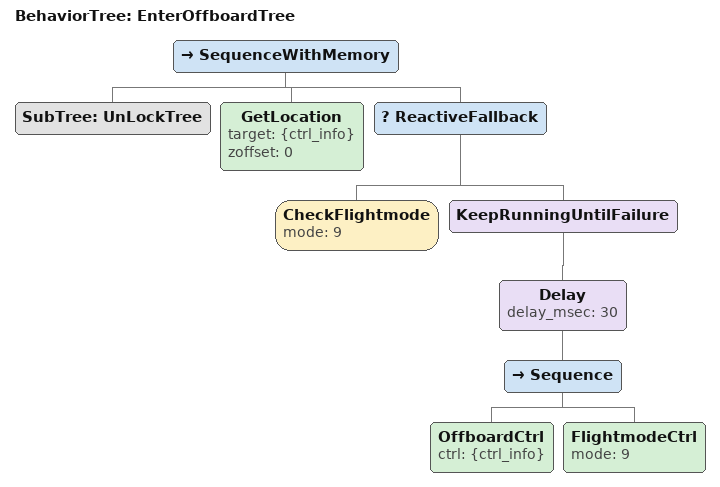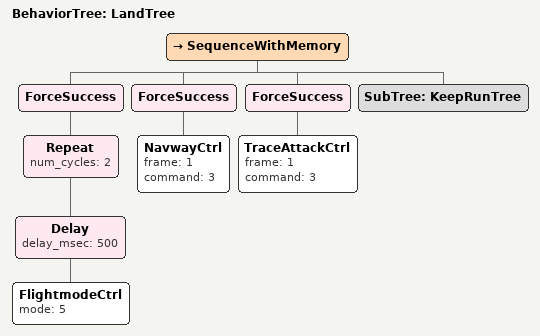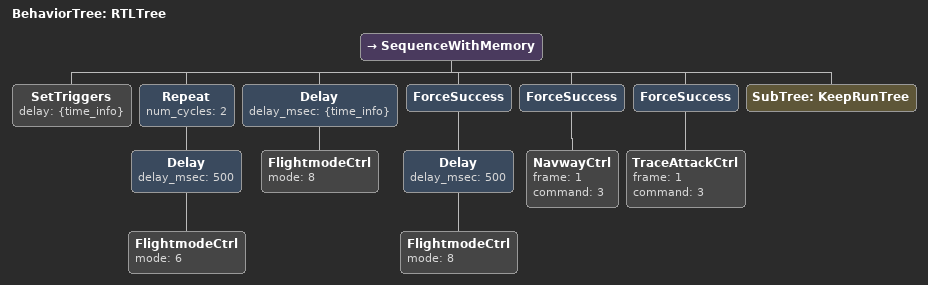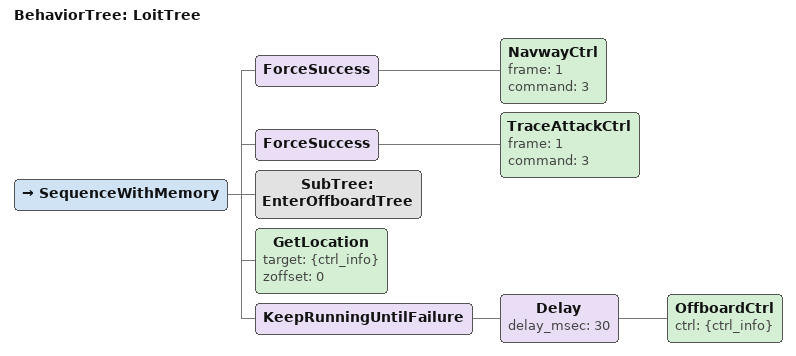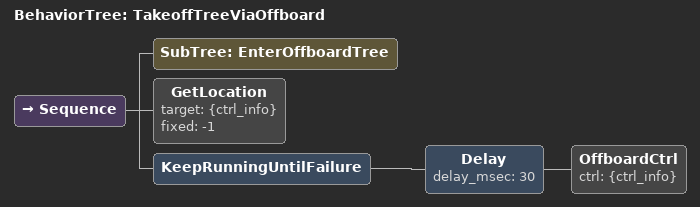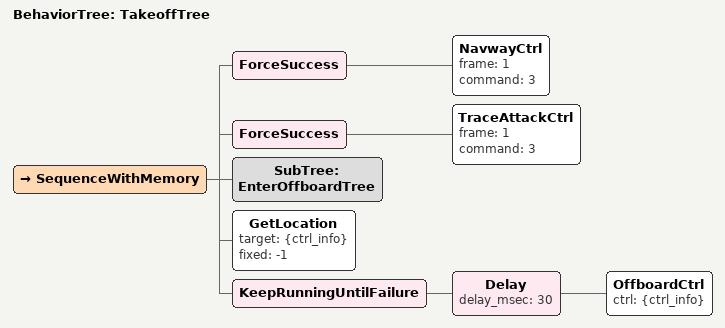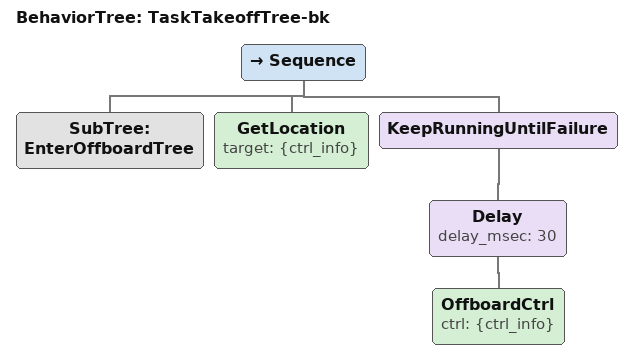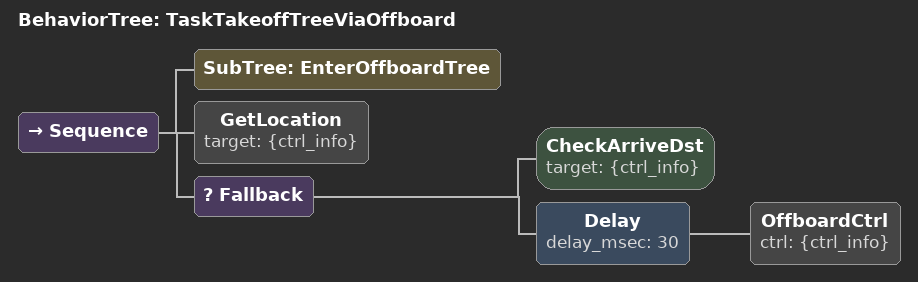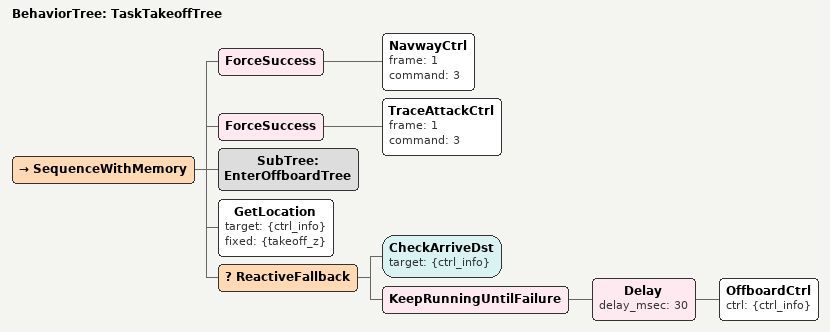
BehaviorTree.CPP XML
<root BTCPP_format="4">
    <BehaviorTree ID="EnterOffboardTree">
        <SequenceWithMemory>
            <SubTree ID="UnLockTree" />
            <GetLocation target="{ctrl_info}" zoffset="0"/>
            <ReactiveFallback>
                <CheckFlightmode mode="9" />
                <KeepRunningUntilFailure>
                    <Delay delay_msec="30">
                        <Sequence>
                            <OffboardCtrl ctrl="{ctrl_info}"/>
                            <FlightmodeCtrl mode="9" />
                        </Sequence>
                    </Delay>
                </KeepRunningUntilFailure>
            </ReactiveFallback>
        </SequenceWithMemory>
    </BehaviorTree>

    <BehaviorTree ID="LandTree">
        <SequenceWithMemory>

        <ForceSuccess>
            <Repeat num_cycles="2" >
            <Delay delay_msec="500">
                <FlightmodeCtrl mode="5" />
            </Delay>
            </Repeat>
        </ForceSuccess>
        <ForceSuccess>
            <NavwayCtrl frame="1" command="3"/>
        </ForceSuccess>
        <ForceSuccess>
            <TraceAttackCtrl frame="1" command="3" />
        </ForceSuccess>
        <SubTree ID="KeepRunTree" />
        </SequenceWithMemory>
    </BehaviorTree>

    <BehaviorTree ID="RTLTree">
       <SequenceWithMemory>
       <SetTriggers delay="{time_info}" />
       <Repeat num_cycles="2" >
           <Delay delay_msec="500">
               <FlightmodeCtrl mode="6" />
           </Delay>
       </Repeat>
       <Delay delay_msec="{time_info}">
           <FlightmodeCtrl mode="8" />
       </Delay>
        <ForceSuccess>
	    <Delay delay_msec="500">
		<FlightmodeCtrl mode="8" />
	    </Delay>
        </ForceSuccess>
         <ForceSuccess>
            <NavwayCtrl frame="1" command="3"/>
        </ForceSuccess>
        <ForceSuccess>
            <TraceAttackCtrl frame="1" command="3" />
        </ForceSuccess>
        <SubTree ID="KeepRunTree" />
        </SequenceWithMemory>
    </BehaviorTree>

    <BehaviorTree ID="LoitTree">
        <SequenceWithMemory>
        <ForceSuccess>
            <NavwayCtrl frame="1" command="3"/>
        </ForceSuccess>
        <ForceSuccess>
            <TraceAttackCtrl frame="1" command="3" />
        </ForceSuccess>

         <SubTree ID="EnterOffboardTree" />
            <GetLocation target="{ctrl_info}" zoffset="0"/>
            <KeepRunningUntilFailure>
                <Delay delay_msec="30">
                    <OffboardCtrl ctrl="{ctrl_info}"/>
                </Delay>
            </KeepRunningUntilFailure>
        </SequenceWithMemory>
    </BehaviorTree>

    <BehaviorTree ID="TakeoffTreeViaOffboard">
        <Sequence>
            <SubTree ID="EnterOffboardTree" />
            <GetLocation target="{ctrl_info}" fixed="-1" />
            <KeepRunningUntilFailure>
                <Delay delay_msec="30">
                    <OffboardCtrl ctrl="{ctrl_info}"/>
                </Delay>
            </KeepRunningUntilFailure>

        </Sequence>
    </BehaviorTree>

    <BehaviorTree ID="TakeoffTree">
    <SequenceWithMemory>
        <ForceSuccess>
            <NavwayCtrl frame="1" command="3"/>
        </ForceSuccess>
        <ForceSuccess>
            <TraceAttackCtrl frame="1" command="3" />
        </ForceSuccess>
    	 <SubTree ID="EnterOffboardTree" />
	<GetLocation target="{ctrl_info}" fixed="-1" />
	<KeepRunningUntilFailure>
		<Delay delay_msec="30">
			<OffboardCtrl ctrl="{ctrl_info}"/>
		</Delay>
	</KeepRunningUntilFailure>
    </SequenceWithMemory>
    </BehaviorTree>

    <BehaviorTree ID="TaskTakeoffTree-bk">
        <Sequence>
            <SubTree ID="EnterOffboardTree" />
            <GetLocation target="{ctrl_info}" />
            <KeepRunningUntilFailure>

                <Delay delay_msec="30">
                    <OffboardCtrl ctrl="{ctrl_info}"/>
                </Delay>
            </KeepRunningUntilFailure>

        </Sequence>
    </BehaviorTree>

    <BehaviorTree ID="TaskTakeoffTreeViaOffboard">
        <Sequence>
            <SubTree ID="EnterOffboardTree" />
            <GetLocation target="{ctrl_info}" />
            <Fallback>
                <CheckArriveDst target="{ctrl_info}"/>
                <Delay delay_msec="30">
                    <OffboardCtrl ctrl="{ctrl_info}"/>
                </Delay>
            </Fallback>

        </Sequence>
    </BehaviorTree>

    <BehaviorTree ID="TaskTakeoffTree">
    <SequenceWithMemory>
    	<ForceSuccess>
            <NavwayCtrl frame="1" command="3"/>
        </ForceSuccess>
        <ForceSuccess>
            <TraceAttackCtrl frame="1" command="3" />
        </ForceSuccess>
    	<SubTree ID="EnterOffboardTree" />
	<GetLocation target="{ctrl_info}" fixed="{takeoff_z}"/>
	<ReactiveFallback>
	<CheckArriveDst target="{ctrl_info}"/>
	<KeepRunningUntilFailure>
		<Delay delay_msec="30">
			<OffboardCtrl ctrl="{ctrl_info}"/>
		</Delay>
	</KeepRunningUntilFailure>
	</ReactiveFallback>
    </SequenceWithMemory>
    </BehaviorTree>

</root>
